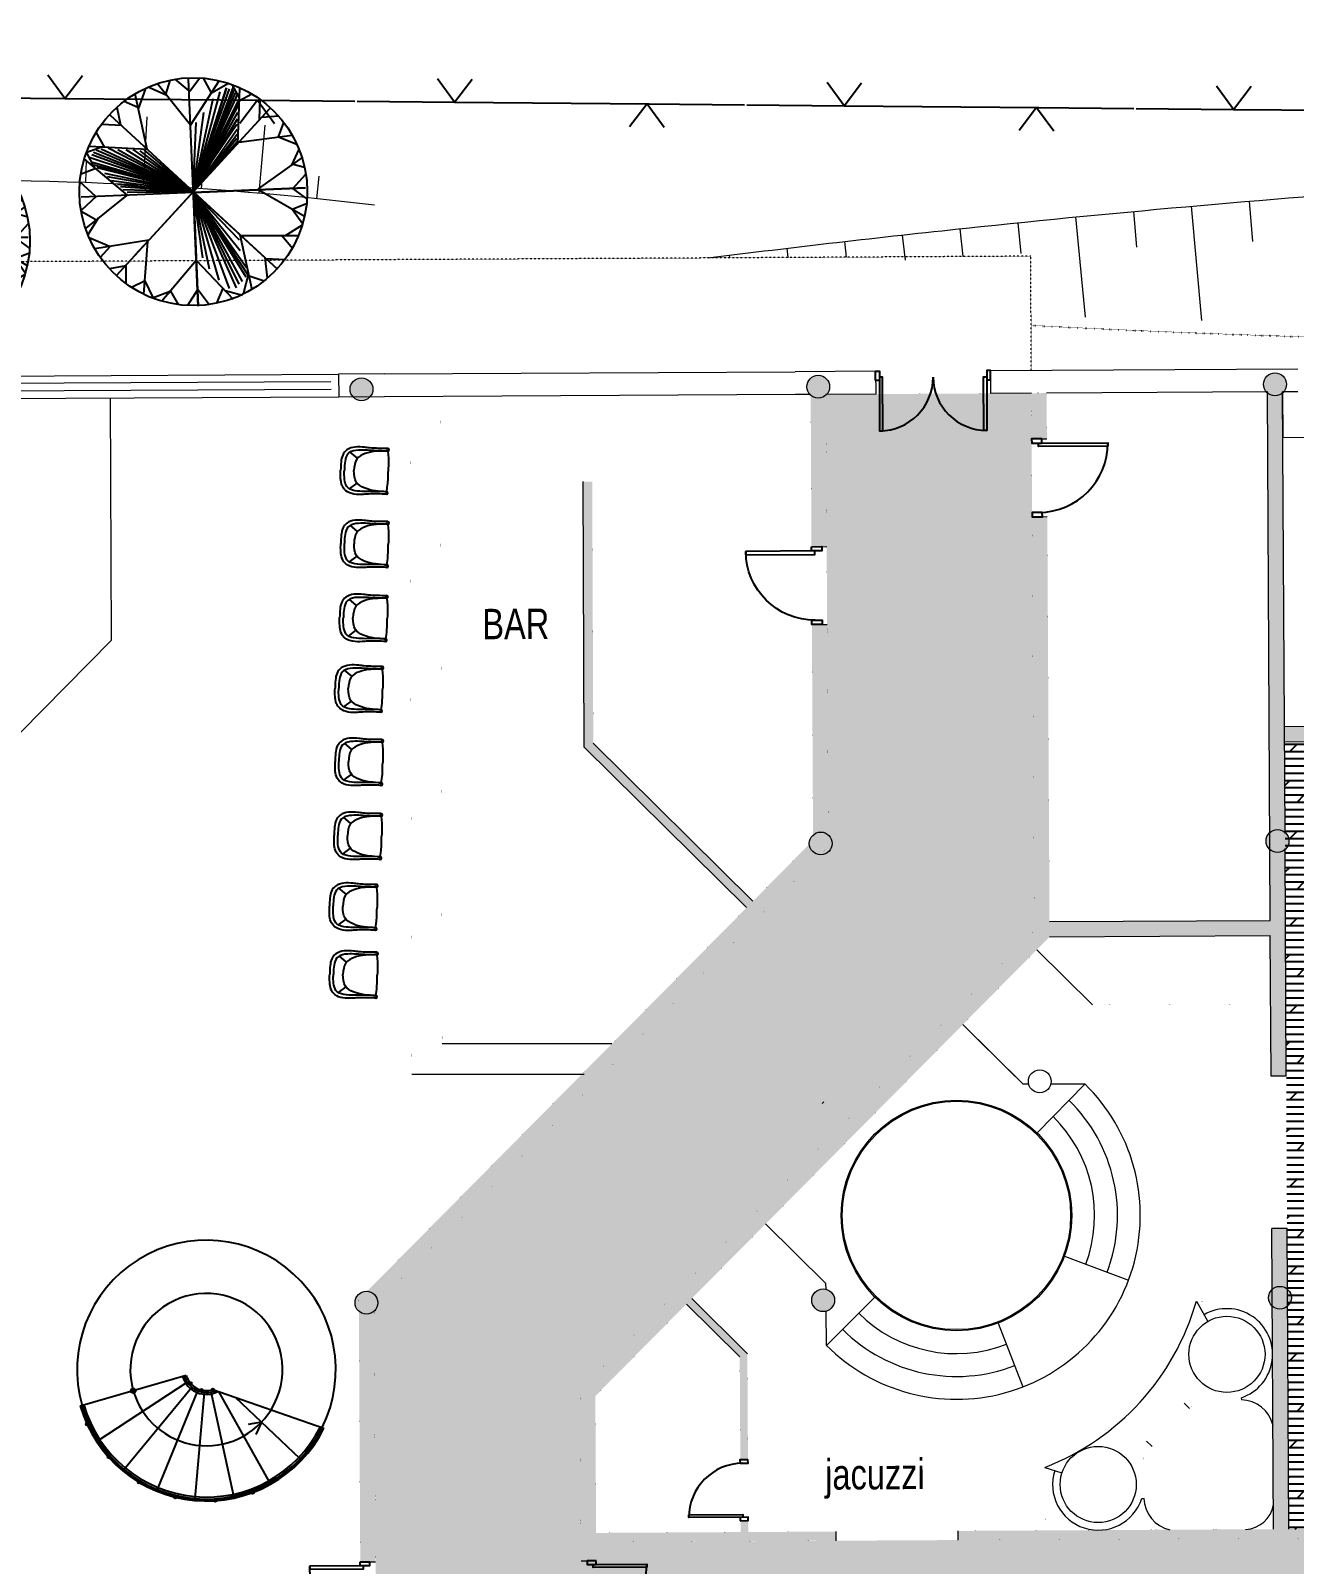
# Model space of a CAD drawing. Header units: millimetres. Extents: x 15176 to 113240, y 14038 to 107702.
# Drawn here: x 37371 to 53971, y 85142 to 105290 of the extents above; entities that cross this region are included whole.
import ezdxf

# ---------------------------------------------------------------- set-up
doc = ezdxf.new("R2010")
doc.units = ezdxf.units.MM
doc.linetypes.add('ACAD_ISO03W100', pattern=[30, 12, -18])
doc.linetypes.add('ADOT1', pattern=[1.6, 0.1, -1.5])
for name, color, linetype in [('contur floor', 175, 'Continuous'), ('doors', 4, 'Continuous'), ('furniture', 34, 'Continuous'), ('graas', 72, 'Continuous'), ('hatch', 252, 'Continuous'), ('sanitari', 144, 'Continuous'), ('txt', 164, 'Continuous'), ('wall', 5, 'Continuous'), ('windows', 4, 'Continuous')]:
    doc.layers.add(name, color=color, linetype=linetype)
doc.layers.add('plants', color=3, linetype='Continuous', lineweight=25)
doc.styles.add('KOTE', font='romrust.shx', dxfattribs={"width": 0.8})

# ---------------------------------------------------------------- blocks, each defined once
blk = doc.blocks.new('476_3')
for p, q in [((-2.443, 0), (-2.887, 0.61)), ((-2.443, 0), (-1.999, 0.61)), ((-4.942, 0), (-2.443, 0)), ((-2.443, 0), (2.554, 0)), ((-2.443, 0), (-2.443, 0)), ((2.499, 0), (2.055, -0.61)), ((2.499, 0), (4.998, 0)), ((2.499, 0), (2.943, -0.61))]:
    blk.add_line(p, q)
blk = doc.blocks.new('D1510')
for points in [[(50, 20), (50, 725), (90, 725), (90, 20), (50, 20)], [(1460, 20), (1460, 725), (1420, 725), (1420, 20), (1460, 20)]]:
    blk.add_lwpolyline(points)
at = {"color": 0}
for points in [[(0, 60), (0, -60), (50, -60), (50, 60), (0, 60)], [(1510, 60), (1510, -60), (1460, -60), (1460, 60), (1510, 60)]]:
    blk.add_lwpolyline(points, dxfattribs=at)
for centre, start, end in [((50, 20), 0, 90), ((1460, 20), 90, 180)]:
    blk.add_arc(centre, 705, start, end)
blk = doc.blocks.new('D910')
blk.add_lwpolyline([(50, 20), (50, 830), (90, 830), (90, 20), (50, 20)])
at = {"color": 0}
for points in [[(0, 60), (0, -60), (50, -60), (50, 60), (0, 60)], [(860, 60), (860, -60), (910, -60), (910, 60), (860, 60)]]:
    blk.add_lwpolyline(points, dxfattribs=at)
blk.add_arc((50, 20), 810, 0, 90)
blk = doc.blocks.new('chair')
at = {"layer": 'furniture'}
for p, q in [((-405, 170), (-502, 250)), ((-411, -155), (-511, -232))]:
    blk.add_line(p, q, dxfattribs=at)
for centre in [(-8, 284), (-18, -283)]:
    blk.add_circle(centre, 16.7, dxfattribs=at)
for points, knots in [([(-8, 301), (-88, 300), (-192, 300), (-368, 323), (-517, 324), (-608, 210), (-623, 114), (-624, 47), (-625, 11)], [2.107929, 2.107929, 2.107929, 2.107929, 32.565665, 41.450239, 71.054291, 82.061247, 93.98296, 107.669499, 107.669499, 107.669499, 107.669499]), ([(-8, 267), (-61, 267), (-189, 268), (-353, 284), (-560, 255), (-575, 101), (-576, 23), (-576, 10)], [0, 0, 0, 0, 155.808633, 383.666786, 513.853603, 713.414741, 752.05732, 752.05732, 752.05732, 752.05732]), ([(-8, 267), (-108, 267), (-251, 267), (-440, 165), (-446, 63), (-450, 8)], [0, 0, 0, 0, 299.493476, 429.65418, 584.594384, 584.594384, 584.594384, 584.594384]), ([(-8, 267), (1, 179), (3, 132), (1, 52), (0, 0)], [0, 0, 0, 0, 11.104967, 30.981046, 30.981046, 30.981046, 30.981046]), ([(-18, -301), (-99, -297), (-202, -293), (-379, -309), (-528, -306), (-615, -189), (-626, -92), (-625, -25), (-625, 11)], [2.107929, 2.107929, 2.107929, 2.107929, 32.565665, 41.450239, 71.054291, 82.061247, 93.98296, 107.669499, 107.669499, 107.669499, 107.669499]), ([(-18, -267), (-70, -265), (-199, -261), (-363, -272), (-568, -235), (-578, -81), (-576, -2), (-576, 10)], [0, 0, 0, 0, 155.808633, 383.666786, 513.853603, 713.414741, 752.05732, 752.05732, 752.05732, 752.05732]), ([(-18, -267), (-118, -263), (-261, -258), (-445, -150), (-448, -48), (-450, 8)], [0, 0, 0, 0, 299.493476, 429.65418, 584.594384, 584.594384, 584.594384, 584.594384]), ([(-18, -267), (-5, -179), (-1, -132), (0, -52), (0, 0)], [0, 0, 0, 0, 11.104967, 30.981046, 30.981046, 30.981046, 30.981046])]:
    blk.add_open_spline(points, degree=3, knots=knots, dxfattribs=at)
blk = doc.blocks.new('T40C')
at = {"color": 82, "linetype": 'Continuous'}
for p, q in [((-0.0047, 0.2984), (-0.1711, 0.4799)), ((-0.1219, 0.4263), (-0.1133, 0.5002)), ((-0.0016, 0.4444), (-0.055, 0.5069)), ((-0.0016, 0.0138), (-0.0016, 0.5115)), ((-0.0016, 0.5115), (-0.0016, -0.4769)), ((-0.0016, 0.4364), (0.0585, 0.5048)), ((-0.0016, 0.2889), (0.1386, 0.4896)), ((0.1041, 0.4402), (0.0754, 0.5038)), ((0.0979, 0.4313), (0.1806, 0.4751)), ((0.2217, 0.4068), (0.1848, 0.4759)), ((-0.2369, 0.3817), (-0.2976, 0.4118)), ((-0.2, 0.2178), (-0.2513, 0.4459)), ((-0.2374, 0.3843), (-0.221, 0.4586)), ((-0.1327, 0.438), (-0.2166, 0.4607)), ((0.2091, 0.2244), (0.2252, 0.4573)), ((0.2208, 0.3933), (0.2879, 0.4166)), ((0.3508, 0.3661), (-0.3487, -0.3333)), ((0.0011, 0.0164), (-0.3443, 0.3618)), ((-0.3443, 0.3618), (0.3464, -0.329)), ((-0.3045, 0.3219), (-0.313, 0.3998)), ((0.2979, 0.3132), (0.3134, 0.399)), ((-0.3838, 0.2523), (-0.4084, 0.2975)), ((-0.3055, 0.3229), (-0.3893, 0.3231)), ((0.3008, 0.3162), (0.3801, 0.3306)), ((0.3847, 0.2335), (0.4047, 0.2984)), ((-0.4278, 0.1246), (-0.4601, 0.209)), ((-0.377, 0.2509), (-0.4492, 0.2275)), ((-0.2034, 0.2144), (-0.4335, 0.2627)), ((0.2092, 0.2254), (0.4418, 0.2362)), ((0.3861, 0.2336), (0.4597, 0.1963)), ((0.3915, 0.2339), (0.3982, 0.2342)), ((-0.2946, 0.0138), (-0.4744, 0.1635)), ((0.2937, 0.0138), (0.4738, 0.1555)), ((0.4263, 0.1181), (0.4586, 0.1989)), ((-0.4281, 0.1249), (-0.4899, 0.1006)), ((0.4291, 0.1204), (0.4873, 0.0978)), ((0.4315, 0.0138), (0.491, 0.0679)), ((-0.4418, 0.0138), (-0.4967, 0.0634)), ((-0.4277, 0.0138), (-0.4952, -0.0443)), ((0.4953, 0.0138), (-0.4939, 0.0138)), ((-0.2846, 0.0167), (-0.4721, -0.1432)), ((-0.0016, 0.0138), (-0.2917, 0.0059)), ((-0.0016, 0.0138), (-0.0528, -0.0021)), ((-0.0016, 0.0138), (-0.0528, -0.0021)), ((-0.0016, 0.0138), (0.0011, 0.0164)), ((-0.0016, 0.0138), (0.4953, 0.0138)), ((0.285, 0.0138), (0.4722, -0.133)), ((0.2917, 0.0138), (0.3747, 0.0138)), ((0.4349, 0.0169), (0.4927, -0.0276)), ((-0.4294, -0.1068), (-0.4874, -0.0863)), ((-0.4387, -0.1147), (-0.459, -0.1779)), ((0.4191, -0.0914), (0.4833, -0.0909)), ((0.4217, -0.0934), (0.4533, -0.184)), ((-0.3712, -0.2192), (-0.4529, -0.1923)), ((-0.2066, -0.1906), (-0.4335, -0.23)), ((-0.2067, -0.1914), (-0.2414, -0.4204)), ((0.2042, -0.1867), (0.2149, -0.4325)), ((0.2071, -0.1897), (0.4318, -0.2236)), ((0.3628, -0.2132), (0.4476, -0.1967)), ((-0.3712, -0.2192), (-0.3953, -0.2872)), ((-0.0016, -0.2596), (-0.1424, -0.4599)), ((-0.0016, -0.2565), (0.16, -0.4525)), ((0.3755, -0.2151), (0.3928, -0.2871)), ((-0.3126, -0.2938), (-0.3837, -0.3016)), ((-0.3124, -0.2971), (-0.3082, -0.3761)), ((0.3007, -0.2833), (0.3874, -0.2905)), ((0.3008, -0.2851), (0.3017, -0.3787)), ((-0.2322, -0.3601), (-0.2902, -0.3882)), ((-0.2315, -0.3548), (-0.2033, -0.4394)), ((0.2123, -0.3741), (0.1875, -0.442)), ((0.212, -0.3667), (0.2724, -0.3967)), ((-0.1046, -0.4061), (-0.1917, -0.4425)), ((-0.1086, -0.4118), (-0.0869, -0.4727)), ((-0.0016, -0.4144), (-0.047, -0.4779)), ((-0.0016, -0.4109), (0.0515, -0.477)), ((0.1172, -0.4006), (0.0947, -0.4728)), ((0.1259, -0.4112), (0.1857, -0.4428))]:
    blk.add_line(p, q, dxfattribs=at)
at = {"color": 31, "linetype": 'Continuous'}
for p, q in [((-0.0016, 0.0138), (0.1054, 0.4378)), ((-0.0016, 0.0138), (0.1166, 0.4328)), ((-0.0016, 0.0138), (0.2033, 0.4135)), ((-0.0016, 0.0138), (0.0852, 0.4075)), ((0.0011, 0.0164), (0.1417, 0.4349)), ((0.0011, 0.0164), (0.1801, 0.4343)), ((0.0011, 0.0164), (0.161, 0.432)), ((-0.0016, 0.0138), (0.2072, 0.3567)), ((0.0011, 0.0164), (0.3508, 0.3661)), ((0.0011, 0.0164), (0.0491, 0.3369)), ((-0.0016, 0.0138), (0.1989, 0.2926)), ((0.0011, 0.0164), (0.0175, 0.3021)), ((-0.0016, 0.0138), (0.1836, 0.2378)), ((-0.0016, 0.0138), (-0.4477, -0.1559)), ((-0.0016, 0.0138), (-0.4464, -0.1312)), ((-0.0016, 0.0138), (-0.4422, -0.1429)), ((-0.0016, 0.0138), (-0.4379, -0.1735)), ((-0.0016, 0.0138), (-0.4328, -0.1117)), ((-0.0016, 0.0138), (-0.4324, -0.1862)), ((-0.4324, -0.1862), (-0.0016, 0.0138)), ((-0.0016, 0.0138), (-0.4146, -0.0968)), ((-0.0016, 0.0138), (-0.4013, -0.1946)), ((-0.0016, 0.0138), (-0.3864, -0.0775)), ((-0.0016, 0.0138), (-0.3647, -0.0593)), ((-0.0016, 0.0138), (-0.3588, -0.1967)), ((-0.0016, 0.0138), (-0.3309, -0.0302)), ((-0.0016, 0.0138), (-0.3156, -0.0151)), ((-0.0016, 0.0138), (-0.3007, -0.0042)), ((-0.0016, 0.0138), (-0.2861, -0.1863)), ((-0.0016, 0.0138), (-0.2311, -0.181)), ((-0.0016, 0.0138), (0.0088, -0.2669)), ((-0.0016, 0.0138), (0.0243, -0.2768)), ((-0.0016, 0.0138), (0.0408, -0.3033)), ((-0.0016, 0.0138), (0.0625, -0.3241)), ((-0.0016, 0.0138), (0.0872, -0.3518)), ((-0.0016, 0.0138), (0.1104, -0.3878)), ((-0.0016, 0.0138), (0.1339, -0.4064)), ((-0.0016, 0.0138), (0.1521, -0.4202)), ((-0.0016, 0.0138), (0.1669, -0.4211)), ((-0.0016, 0.0138), (0.1801, -0.4202)), ((-0.0016, 0.0138), (0.1959, -0.4202)), ((-0.0016, 0.0138), (0.2013, -0.3955)), ((-0.0016, 0.0138), (0.2072, -0.3832)), ((-0.0016, 0.0138), (0.2062, -0.3647)), ((-0.0016, 0.0138), (0.2018, -0.3233)), ((-0.0016, 0.0138), (0.2038, -0.3052)), ((-0.0016, 0.0138), (0.2044, -0.2809)), ((-0.0016, 0.0138), (0.1983, -0.2504)), ((-0.0016, 0.0138), (0.197, -0.2334)), ((-0.0016, 0.0138), (0.2007, -0.2173)), ((-0.0016, 0.0138), (0.1959, -0.1959)), ((-0.0528, -0.0021), (-0.4551, -0.1664)), ((-0.0528, -0.0021), (-0.3463, -0.045))]:
    blk.add_line(p, q, dxfattribs=at)
at = {"color": 82, "linetype": 'Continuous'}
blk.add_circle((-0.0016, 0.0138), 0.496, dxfattribs=at)

msp = doc.modelspace()

# ---------------------------------------------------------------- hatches: boundary and pattern name
at = {"layer": 'contur floor'}
h = msp.add_hatch(dxfattribs=at)
h.set_pattern_fill('DOLMIT', color=256, scale=15)
h.paths.add_polyline_path([(44601, 85189), (44801, 85190), (44800, 85435), (60239, 85520), (60241, 85239), (60441, 85240), (60439, 85521), (63599, 85538), (63601, 85318), (64001, 85320), (63917, 100600), (81605, 100696), (81663, 100657), (81617, 100685), (81800, 64897), (64112, 64800), (64009, 83721), (63609, 83718), (63610, 83538), (60450, 83521), (60449, 83801), (60249, 83800), (60250, 83520), (44811, 83435), (44809, 83680), (44609, 83679)])
h.paths.add_polyline_path([(64872, 99655), (65026, 71556), (79125, 71632), (78972, 99732)], flags=16)
h.paths.add_polyline_path([(79285, 69933), (79307, 65883), (66607, 65814), (66585, 69864)], flags=16)
h = msp.add_hatch(dxfattribs=at)
h.set_pattern_fill('DOLMIT', color=256, scale=15)
h.paths.add_polyline_path([(53913, 64745), (50983, 64729), (50967, 67700), (41948, 76621), (41883, 88538), (47850, 94571), (47817, 100512), (50517, 100527), (50556, 93467), (44589, 87435), (44642, 77754), (52866, 69619), (53880, 70645)])
h = msp.add_hatch(dxfattribs=at)
h.set_pattern_fill('DOLMIT', color=256, scale=15)
h.paths.add_polyline_path([(54210, 85487), (54209, 85607), (53899, 85605), (53842, 95945), (59042, 95973), (59099, 85633), (58789, 85632), (58789, 85512), (57789, 85506), (57789, 85626), (55209, 85612), (55210, 85492)])
h.paths.add_polyline_path([(54557, 93309), (58357, 93330), (58387, 87830), (54587, 87809)], flags=16)
at = {"layer": 'graas', "linetype": 'ByBlock', "lineweight": 13}
h = msp.add_hatch(dxfattribs=at)
h.set_pattern_fill('AR-SAND', color=256, scale=10, angle=69, style=0)
h.set_pattern_definition([(37.5, (25327.6, 41406.1), (-16.0003, 489.4132), [0, -386.08, 0, -431.8, 0, -412.75]), (7.5, (25327.6, 41406.1), (449.523, 716.825), [0, -208.28, 0, -347.98, 0, -133.35]), (327.5, (25015.17, 41406.1), (790.9924, 1.4372), [0, -127, 0, -457.2, 0, -596.9]), (317.5, (25015.2, 41406.1), (763.5565, 222.929), [0, -63.5, 0, -299.72, 0, -342.9])])
edge = h.paths.add_edge_path()
edge.add_line((23715, 64280), (23593, 86684))
edge.add_line((22183, 86676), (23593, 86684))
edge.add_arc((22622, 84936), 1795, 103.3105, 159.0228)
edge.add_line((21056, 72414), (20947, 85578))
edge.add_line((21106, 63266), (21056, 72414))
edge.add_line((21106, 63266), (52716, 63438))
edge.add_line((53914, 64445), (23715, 64280))
edge.add_arc((52700, 64673), 1235, 269.9226, 349.3392)
at = {"layer": 'hatch', "linetype": 'ByBlock', "lineweight": 13}
h = msp.add_hatch(color=256, dxfattribs=at)
edge = h.paths.add_edge_path()
edge.add_arc((47717, 100612), 150, 0, 360)
h = msp.add_hatch(color=256, dxfattribs=at)
edge = h.paths.add_edge_path()
edge.add_arc((53717, 100644), 150, 0, 360)
h = msp.add_hatch(color=256, dxfattribs=at)
edge = h.paths.add_edge_path()
edge.add_arc((41717, 100579), 150, 0, 360)
h = msp.add_hatch(color=256, dxfattribs=at)
edge = h.paths.add_edge_path()
edge.add_arc((41717, 100579), 150, 0, 360)
for points in [[(44601, 85189), (44801, 85190), (44800, 85435), (47950, 85453), (47949, 85573), (46799, 85566), (46798, 85716), (46698, 85716), (46699, 85566), (44799, 85555), (44789, 87353), (45985, 88561), (46686, 87867), (46694, 86513), (46794, 86514), (46786, 87909), (46055, 88633), (50756, 93385), (53656, 93401), (53666, 91554), (53866, 91555), (53842, 95945), (55647, 95955), (55646, 96155), (53841, 96145), (53817, 100545), (53718, 100507), (53617, 100544), (53655, 93601), (50755, 93585), (50726, 98906), (50526, 98905), (50556, 93467), (44589, 87435)], [(47618, 100499), (47628, 98511), (47828, 98512), (47829, 100512), (47717, 100462)], [(50517, 100527), (50717, 100528), (50721, 99928), (50521, 99927)], [(47834, 97490), (47634, 97489), (47649, 94723), (47608, 94611), (46860, 93854), (44762, 95929), (44748, 99367), (44628, 99366), (44643, 95879), (46776, 93769), (41682, 88620), (41701, 85174), (41901, 85175), (41883, 88538), (47750, 94462), (47849, 94724)], [(49549, 85581), (53699, 85604), (53677, 89554), (53877, 89555), (53899, 85605), (54209, 85607), (54210, 85487), (49550, 85461)]]:
    msp.add_hatch(color=256, dxfattribs=at).paths.add_polyline_path(points)
h = msp.add_hatch(color=256, dxfattribs=at)
edge = h.paths.add_edge_path()
edge.add_arc((47750, 94612), 150, 0, 360)
h = msp.add_hatch(color=256, dxfattribs=at)
edge = h.paths.add_edge_path()
edge.add_arc((53750, 94644), 150, 0, 360)
h = msp.add_hatch(color=256, dxfattribs=at)
edge = h.paths.add_edge_path()
edge.add_arc((41782, 88579), 150, 0, 360)
h = msp.add_hatch(color=256, dxfattribs=at)
edge = h.paths.add_edge_path()
edge.add_arc((47782, 88612), 150, 0, 360)
h = msp.add_hatch(color=256, dxfattribs=at)
edge = h.paths.add_edge_path()
edge.add_arc((53782, 88644), 150, 0, 360)

# ---------------------------------------------------------------- linework, layer by layer
at = {"color": 7, "linetype": 'Continuous', "lineweight": 13}
for p, q in [((38854, 103259, -176710), (38902, 104158, -176710)), ((40373, 103154, -176710), (40450, 104050, -176710)), ((38094, 103293, -176710), (38105, 103593, -176710)), ((39614, 103213, -176710), (39635, 103512, -176710)), ((41131, 103082, -176710), (41161, 103380, -176710)), ((52616, 102984, -176710), (52750, 101482, -176710)), ((53377, 103050, -176710), (53421, 102521, -176710)), ((50338, 102767, -176710), (50379, 102363, -176710)), ((51097, 102842, -176710), (51225, 101527, -176710)), ((51857, 102915, -176710), (51900, 102444, -176710)), ((48820, 102605, -176710), (48857, 102276, -176710)), ((49579, 102688, -176710), (49618, 102322, -176710)), ((47305, 102431, -176710), (47319, 102309, -176710)), ((48062, 102520, -176710), (48086, 102314, -176710)), ((46547, 102339, -176710), (46551, 102305, -176710))]:
    msp.add_line(p, q, dxfattribs=at)
at = {"color": 7, "linetype": 'ACAD_ISO03W100', "lineweight": 20, "ltscale": 0.05}
for p, q in [((50508, 102327, -176710), (22008, 102171, -176710)), ((50516, 100827, -176710), (50508, 102327, -176710))]:
    msp.add_line(p, q, dxfattribs=at)
at = {"linetype": 'Continuous'}
for p, q in [((39415, 87624, -176710), (38022, 87222, -176710)), ((38258, 86768, -176710), (39429, 87535, -176710)), ((38597, 86389, -176710), (39489, 87468, -176710)), ((39036, 86126, -176710), (39566, 87422, -176710)), ((39533, 86006, -176710), (39654, 87401, -176710)), ((40039, 86038, -176710), (39743, 87407, -176710)), ((39764, 87438, -176710), (41224, 86931, -176710)), ((40512, 86217, -176710), (39842, 87411, -176710)), ((40911, 86528, -176710), (40064, 87334, -176710))]:
    msp.add_line(p, q, dxfattribs=at)
at = {"color": 7, "linetype": 'Continuous', "lineweight": 13}
for points in [[(46265, 102304, -0.004843), (49662, 102696, -0.008763), (55824, 103239, -0.01177), (64124, 103628, -0.01177), (72433, 103626)], [(41887, 102998, 0.041207), (34281, 103275, 0.051716), (28277, 102373, 0.003894), (27636, 102202, -0.084373)]]:
    msp.add_lwpolyline(points, format="xyb", dxfattribs=at)
at = {"color": 7, "linetype": 'ADOT1'}
msp.add_lwpolyline([(50513, 101418, 0.0048), (53648, 101283, 0.015525), (63794, 101257, 0.008626), (69427, 101516, 0.008626), (75047, 101968)], format="xyb", dxfattribs=at)
at = {"color": 4, "linetype": 'Continuous', "elevation": -176710, "flags": 128}
for points in [[(40404, 87010), (40230, 86978)], [(40404, 87010), (40330, 86849)]]:
    msp.add_lwpolyline(points, dxfattribs=at)
at = {"color": 4, "linetype": 'Continuous'}
msp.add_circle((38719, 87423, -176710), 30.7, dxfattribs=at)
at = {"linetype": 'Continuous'}
for centre in [(39473, 87519, -176710), (39615, 87432, -176710), (39764, 87438, -176710), (38112, 86980, -176710), (38394, 86550, -176710), (38794, 86220, -176710), (39270, 86024, -176710), (40286, 86085, -176710), (39795, 85979, -176710)]:
    msp.add_circle(centre, 15, dxfattribs=at)
at = {"color": 30, "linetype": 'Continuous'}
for radius, start in [(1700, 333.4133), (1000, 328.1551)]:
    msp.add_arc((39680, 87700, -176710), radius, start, 196.0632, dxfattribs=at)
at = {"linetype": 'Continuous'}
for radius, end in [(325, 298.372), (300, 293.8346), (275, 287.9118), (1725, 333.5213), (1715, 333.4133), (1700, 333.4133), (1675, 333.3019)]:
    msp.add_arc((39680, 87700, -176710), radius, 196.0632, end, dxfattribs=at)
at = {"color": 4, "linetype": 'Continuous'}
msp.add_arc((39680, 87700, -176710), 1000, 196.0632, 328.1551, dxfattribs=at)
at = {"layer": 'contur floor', "linetype": 'ByBlock', "lineweight": 13}
for p, q in [((38435, 97282, -176710), (38418, 100461, -176710)), ((32468, 91249, -176710), (38435, 97282, -176710))]:
    msp.add_line(p, q, dxfattribs=at)
at = {"layer": 'contur floor', "const_width": 0.1, "elevation": -176710}
msp.add_lwpolyline([(53913, 64745), (50983, 64729), (50967, 67700), (41948, 76621), (41883, 88538), (47850, 94571), (47817, 100512), (50517, 100527), (50556, 93467), (44589, 87435), (44642, 77754), (52866, 69619), (53880, 70645), (53913, 64745)], dxfattribs=at)
at = {"layer": 'furniture', "linetype": 'ByBlock', "lineweight": 13}
for p, q in [((51318, 92491, -176710), (50587, 93214, -176710)), ((50305, 91551, -176710), (49616, 92232, -176710)), ((50409, 91448, -176710), (49616, 92232, -176710)), ((45005, 91979, -176710), (42777, 91979, -176710)), ((44643, 91579, -176710), (42379, 91579, -176710)), ((50482, 91448, -176710), (50409, 91448, -176710)), ((51220, 91452, -176710), (50592, 90809, -176710)), ((51220, 91452, -176710), (50772, 91450, -176710)), ((47819, 88830, -176710), (47026, 89615, -176710)), ((50951, 89192, -176710), (51794, 88876, -176710)), ((47820, 88757, -176710), (47819, 88830, -176710)), ((47824, 88018, -176710), (48461, 88654, -176710)), ((47824, 88018, -176710), (47821, 88467, -176710)), ((50081, 88312, -176710), (50406, 87473, -176710))]:
    msp.add_line(p, q, dxfattribs=at)
at = {"layer": 'furniture', "linetype": 'ByBlock', "lineweight": 13, "const_width": 0.1, "elevation": -176710}
for points in [[(42354, 100472), (42379, 91579)], [(42754, 100474), (42777, 91979)], [(53661, 92504), (53661, 92504), (51318, 92491)]]:
    msp.add_lwpolyline(points, dxfattribs=at)
at = {"layer": 'furniture', "linetype": 'ByBlock', "lineweight": 13}
for centre, radius, start, end in [((49533, 89725, -176710), 2415, 224.9564, 45.6685), ((49496, 89507, -176710), 2415, 134.9564, 135.6685), ((49533, 89725, -176710), 2115, 339.4278, 45.6685), ((49533, 89725, -176710), 1815, 339.4278, 45.6685), ((49533, 89725, -176710), 1815, 224.9564, 291.1971), ((49533, 89725, -176710), 2115, 224.9564, 291.1971)]:
    msp.add_arc(centre, radius, start, end, dxfattribs=at)
at = {"layer": 'sanitari', "linetype": 'ByBlock', "lineweight": 13}
for p, q in [((52684, 88599, -176710), (52837, 88334, -176710)), ((52523, 87259, -176710), (52594, 87189, -176710)), ((53275, 87331, -176710), (53276, 87302, -176710)), ((52031, 86762, -176710), (52102, 86691, -176710)), ((50694, 86416, -176710), (50919, 86344, -176710)), ((51967, 86009, -176710), (51997, 86009, -176710))]:
    msp.add_line(p, q, dxfattribs=at)
at = {"layer": 'sanitari', "linetype": 'ByBlock', "lineweight": 13, "const_width": 0.1, "elevation": -176710}
for points in [[(53699, 85604), (53683, 88604), (52684, 88599)], [(52523, 87259), (52773, 87512)], [(52594, 87189), (52703, 87299)], [(53276, 87302), (52703, 87299)], [(51781, 86509), (52031, 86762)], [(51994, 86582), (52102, 86691)], [(51997, 86009), (51994, 86582)], [(53699, 85604), (50699, 85588), (50694, 86416)]]:
    msp.add_lwpolyline(points, dxfattribs=at)
at = {"layer": 'sanitari', "linetype": 'ByBlock', "lineweight": 13}
for centre, radius in [((49533, 89725, -176710), 1515), ((49533, 89725, -176710), 1500), ((53086, 87901, -176710), 500), ((51395, 86191, -176710), 500)]:
    msp.add_circle(centre, radius, dxfattribs=at)
for centre, radius, start, end in [((49496, 89507, -176710), 3315, 291.1971, 344.1018), ((53086, 87901, -176710), 600, 288.3766, 119.9754), ((53267, 86866, -176710), 436, 13.3384, 88.8933), ((51395, 86191, -176710), 600, 162.2483, 342.2483), ((52432, 86022, -176710), 436, 181.7316, 257.2865), ((53313, 85992, -176710), 391, 272.6603, 349.6857)]:
    msp.add_arc(centre, radius, start, end, dxfattribs=at)
at = {"layer": 'wall', "color": 0, "linetype": 'ByBlock', "lineweight": 13}
for p, q in [((36016, 100748, -176710), (41416, 100777, -176710)), ((41418, 100477, -176710), (36018, 100448, -176710))]:
    msp.add_line(p, q, dxfattribs=at)
at = {"layer": 'wall', "linetype": 'ByBlock', "lineweight": 13}
for p, q in [((42016, 100781, -176710), (41416, 100777, -176710)), ((41416, 100777, -176710), (41418, 100477, -176710)), ((42016, 100781, -176710), (47416, 100810, -176710)), ((48470, 100816, -176710), (47416, 100810, -176710)), ((48470, 100816, -176710), (48472, 100516, -176710)), ((49980, 100824, -176710), (54016, 100846, -176710)), ((49980, 100824, -176710), (49981, 100524, -176710)), ((53623, 100544, -176710), (50717, 100528, -176710)), ((53650, 94544, -176710), (53617, 100544, -176710)), ((54017, 100546, -176710), (53817, 100545, -176710)), ((53849, 94745, -176710), (53817, 100545, -176710)), ((53817, 100545, -176710), (53821, 99945, -176710)), ((42018, 100481, -176710), (41418, 100477, -176710)), ((47417, 100510, -176710), (42018, 100481, -176710)), ((47617, 100511, -176710), (47417, 100510, -176710)), ((48472, 100516, -176710), (47817, 100512, -176710)), ((50517, 100527, -176710), (49981, 100524, -176710)), ((50607, 100527, -176710), (50601, 100527, -176710)), ((53821, 99945, -176710), (63521, 99998, -176710)), ((50521, 99927, -176710), (50721, 99928, -176710)), ((44643, 95879, -176710), (44628, 99366, -176710)), ((50526, 98905, -176710), (50726, 98906, -176710)), ((47628, 98511, -176710), (47828, 98512, -176710)), ((47634, 97489, -176710), (47834, 97490, -176710)), ((55681, 96155, -176710), (53841, 96145, -176710)), ((44762, 95929, -176710), (46860, 93854, -176710)), ((55683, 95955, -176710), (53842, 95945, -176710)), ((44643, 95879, -176710), (46776, 93769, -176710)), ((53655, 93601, -176710), (53650, 94532, -176710)), ((53866, 91555, -176710), (53850, 94545, -176710)), ((50755, 93585, -176710), (53655, 93601, -176710)), ((50756, 93385, -176710), (53656, 93401, -176710)), ((53666, 91554, -176710), (53656, 93401, -176710)), ((53866, 91555, -176710), (53666, 91554, -176710)), ((53877, 89555, -176710), (53677, 89554, -176710)), ((53699, 85604, -176710), (53677, 89554, -176710)), ((53899, 85605, -176710), (53877, 89555, -176710)), ((46686, 87867, -176710), (45985, 88561, -176710)), ((46786, 87909, -176710), (46055, 88633, -176710)), ((47949, 85573, -176710), (47950, 85453, -176710)), ((49549, 85581, -176710), (49550, 85461, -176710)), ((41701, 85174, -176710), (41901, 85175, -176710)), ((44601, 85189, -176710), (44801, 85190, -176710))]:
    msp.add_line(p, q, dxfattribs=at)
at = {"layer": 'wall', "color": 0, "linetype": 'ByBlock', "lineweight": 13, "const_width": 0.1, "elevation": -176710}
msp.add_lwpolyline([(41417, 100577), (41317, 100577), (41316, 100677), (41416, 100677)], dxfattribs=at)
at = {"layer": 'wall', "linetype": 'ByBlock', "lineweight": 13, "const_width": 0.1, "elevation": -176710}
for points in [[(47628, 98511), (47618, 100499)], [(47828, 98512), (47818, 100500)], [(50517, 100527), (50521, 99927)], [(50717, 100528), (50721, 99928)], [(44628, 99366), (44748, 99367), (44762, 95929)], [(50526, 98905), (50556, 93467), (44589, 87435), (44601, 85189)], [(50726, 98906), (50755, 93585)], [(41901, 85175), (41883, 88538), (47850, 94571), (47834, 97490)], [(46860, 93854), (47649, 94653), (47634, 97489)], [(41701, 85174), (41682, 88620), (46776, 93769)], [(50756, 93385), (50756, 93385), (46055, 88633)], [(45985, 88561), (44789, 87353), (44799, 85555)], [(46694, 86469), (46686, 87867)], [(46794, 86467), (46786, 87909)], [(46699, 85566), (46698, 85760)], [(46799, 85566), (46799, 85566), (46798, 85760)], [(44799, 85555), (44799, 85555), (46699, 85566)], [(44800, 85435), (44800, 85435), (47950, 85453)], [(44800, 85435), (44801, 85190)], [(46799, 85566), (47949, 85573)], [(49549, 85581), (53699, 85604)], [(49550, 85461), (54210, 85487)], [(53899, 85605), (54209, 85607)]]:
    msp.add_lwpolyline(points, dxfattribs=at)
at = {"layer": 'wall', "linetype": 'ByBlock', "lineweight": 13}
for centre in [(47717, 100612, -176710), (53717, 100644, -176710), (41717, 100579, -176710), (41717, 100579, -176710), (47750, 94612, -176710), (53750, 94644, -176710), (50627, 91487, -176710), (41782, 88579, -176710), (47782, 88612, -176710), (53782, 88644, -176710)]:
    msp.add_circle(centre, 150, dxfattribs=at)
at = {"layer": 'windows', "linetype": 'ByBlock', "lineweight": 13}
for p, q in [((41316, 100677, -176710), (36117, 100648, -176710)), ((41317, 100577, -176710), (36117, 100548, -176710))]:
    msp.add_line(p, q, dxfattribs=at)

# ---------------------------------------------------------------- block references
at = {"color": 7, "lineweight": 13, "xscale": 511.7477087928032, "yscale": 499.9999999992524, "zscale": 511.7477087928032, "rotation": 359.4684000000098}
for p in [(39072, 104387, -176710), (44190, 104339, -176710), (49307, 104292, -176710), (54424, 104244, -176710)]:
    msp.add_blockref('476_3', p, dxfattribs=at)
at = {"layer": 'doors', "color": 3}
for p, rotation in [((49980, 100764, -176710), 180.3124382644288), ((44741, 85190, -176710), 270.3124382644289)]:
    msp.add_blockref('D1510', p, dxfattribs=dict(at, rotation=rotation))
for p, xscale, yscale, zscale, rotation in [((50588, 99927, -176710), 1.123456790123474, 1.123456790123474, 1.123456790123474, 270.312438264503), ((47696, 98511, -176710), -1.123456790123474, 1.123456790123474, 1.123456790123474, 90.31243826450849), ((46746, 85716, -176710), 0.8765432098765504, 0.8765432098765504, 0.8765432098765504, 90.31243826450498)]:
    msp.add_blockref('D910', p, dxfattribs=dict(at, xscale=xscale, yscale=yscale, zscale=zscale, rotation=rotation))
at = {"layer": 'doors', "color": 3, "xscale": -1, "rotation": 90.31243826445126}
msp.add_blockref('D1510', (41761, 85174, -176710), dxfattribs=at)
at = {"layer": 'furniture', "linetype": 'ByBlock', "lineweight": 13, "xscale": -1, "rotation": 177.5843764053537}
for p in [(42068, 99500, -18975), (42069, 98539, -18975), (42055, 97566, -18975), (41994, 96636, -18975), (41996, 95675, -18975), (41982, 94703, -18975), (41921, 93772, -18975), (41924, 92881, -18975)]:
    msp.add_blockref('chair', p, dxfattribs=at)
at = {"layer": 'plants', "xscale": 3017.934968268316, "yscale": 3017.934968268316, "zscale": 3017.934968268316, "rotation": 227.4000000000005}
for p in [(39474, 103199, -176710), (35831, 102551, -176710)]:
    msp.add_blockref('T40C', p, dxfattribs=at)

# ---------------------------------------------------------------- texts
at = {"layer": 'txt', "linetype": 'ByBlock', "lineweight": 13, "style": 'KOTE', "width": 0.8}
for s, p in [('BAR', (43305, 97294, -195144)), ('jacuzzi', (47809, 86124, -541))]:
    msp.add_text(s, height=400, rotation=0.3124, dxfattribs=at).set_placement(p)

doc.saveas('drawing.dxf')
